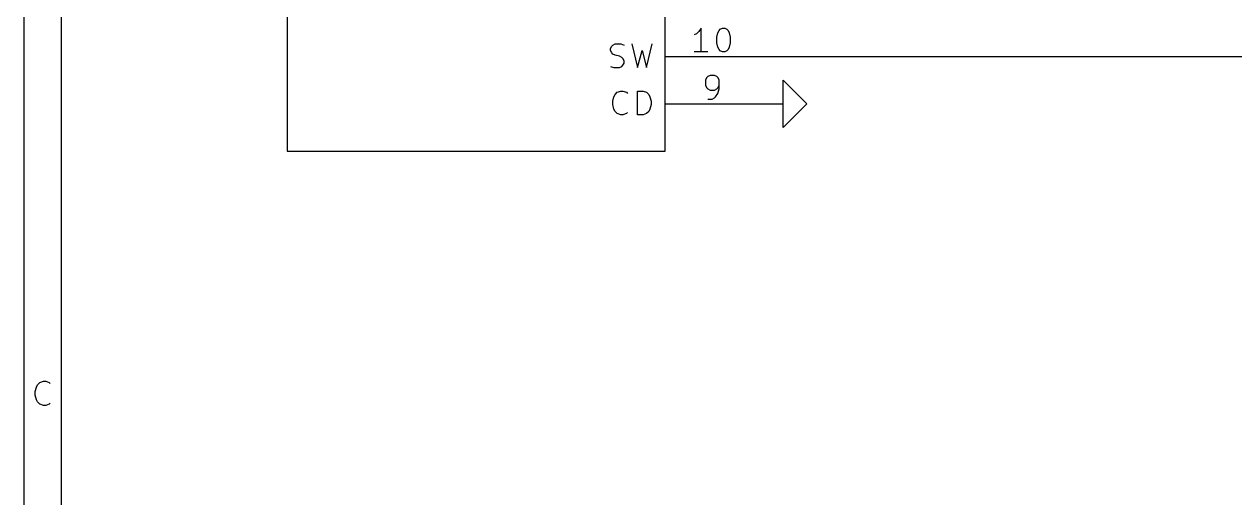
# Model space of a CAD drawing. Header units: inches. Extents: x 0.4 to 16.1, y -11.3 to -0.4.
# Drawn here: x 0.394 to 2.956, y -5.534 to -4.532 of the extents above; entities that cross this region are included whole.
import ezdxf

# ---------------------------------------------------------------- set-up
doc = ezdxf.new("R2010")
doc.units = ezdxf.units.IN
doc.header["$MEASUREMENT"] = 0
for name, color, linetype in [('GREENSIXTYFIVE', 129, 'CONTINUOUS'), ('LIGHTGREEN', 92, 'CONTINUOUS'), ('LIGHTRED', 12, 'CONTINUOUS'), ('RED', 14, 'CONTINUOUS'), ('WHITE', 250, 'CONTINUOUS')]:
    doc.layers.add(name, color=color, linetype=linetype)

msp = doc.modelspace()

# ---------------------------------------------------------------- linework, layer by layer
at = {"layer": 'GREENSIXTYFIVE', "linetype": 'CONTINUOUS'}
for p, q in [((1.6348, -4.5827), (1.6371, -4.5779)), ((1.6348, -4.5827), (1.6371, -4.5779)), ((1.6348, -4.5874), (1.6348, -4.5827)), ((1.6348, -4.5874), (1.6348, -4.5827)), ((1.6371, -4.5779), (1.6395, -4.5755)), ((1.6371, -4.5779), (1.6395, -4.5755)), ((1.6395, -4.5755), (1.6443, -4.5731)), ((1.6395, -4.5755), (1.6443, -4.5731)), ((1.6443, -4.5731), (1.6562, -4.5731)), ((1.6443, -4.5731), (1.6562, -4.5731)), ((1.6562, -4.5731), (1.6633, -4.5755)), ((1.6562, -4.5731), (1.6633, -4.5755)), ((1.68, -4.5731), (1.6919, -4.6231)), ((1.68, -4.5731), (1.6919, -4.6231)), ((1.711, -4.6231), (1.7229, -4.5731)), ((1.711, -4.6231), (1.7229, -4.5731)), ((1.6371, -4.5922), (1.6348, -4.5874)), ((1.6371, -4.5922), (1.6348, -4.5874)), ((1.6395, -4.5946), (1.6371, -4.5922)), ((1.6395, -4.5946), (1.6371, -4.5922)), ((1.6443, -4.5969), (1.6395, -4.5946)), ((1.6443, -4.5969), (1.6395, -4.5946)), ((1.6538, -4.5993), (1.6443, -4.5969)), ((1.6538, -4.5993), (1.6443, -4.5969)), ((1.6586, -4.6017), (1.6538, -4.5993)), ((1.6586, -4.6017), (1.6538, -4.5993)), ((1.661, -4.6041), (1.6586, -4.6017)), ((1.661, -4.6041), (1.6586, -4.6017)), ((1.6633, -4.6088), (1.661, -4.6041)), ((1.6633, -4.6088), (1.661, -4.6041)), ((1.6633, -4.6136), (1.6633, -4.6088)), ((1.6633, -4.6136), (1.6633, -4.6088)), ((1.6919, -4.6231), (1.7014, -4.5874)), ((1.6919, -4.6231), (1.7014, -4.5874)), ((1.7014, -4.5874), (1.711, -4.6231)), ((1.7014, -4.5874), (1.711, -4.6231)), ((1.6348, -4.6208), (1.6419, -4.6231)), ((1.6348, -4.6208), (1.6419, -4.6231)), ((1.6419, -4.6231), (1.6538, -4.6231)), ((1.6419, -4.6231), (1.6538, -4.6231)), ((1.6538, -4.6231), (1.6586, -4.6208)), ((1.6538, -4.6231), (1.6586, -4.6208)), ((1.6586, -4.6208), (1.661, -4.6184)), ((1.6586, -4.6208), (1.661, -4.6184)), ((1.661, -4.6184), (1.6633, -4.6136)), ((1.661, -4.6184), (1.6633, -4.6136)), ((1.6395, -4.6946), (1.6419, -4.685)), ((1.6395, -4.6946), (1.6419, -4.685)), ((1.6419, -4.685), (1.6443, -4.6803)), ((1.6419, -4.685), (1.6443, -4.6803)), ((1.6443, -4.6803), (1.649, -4.6755)), ((1.6443, -4.6803), (1.649, -4.6755)), ((1.649, -4.6755), (1.6562, -4.6731)), ((1.649, -4.6755), (1.6562, -4.6731)), ((1.6562, -4.6731), (1.6609, -4.6731)), ((1.6562, -4.6731), (1.6609, -4.6731)), ((1.6609, -4.6731), (1.6681, -4.6755)), ((1.6609, -4.6731), (1.6681, -4.6755)), ((1.6681, -4.6755), (1.6705, -4.6779)), ((1.6681, -4.6755), (1.6705, -4.6779)), ((1.6919, -4.7231), (1.6919, -4.6731)), ((1.6919, -4.6731), (1.7038, -4.6731)), ((1.6919, -4.7231), (1.6919, -4.6731)), ((1.6919, -4.6731), (1.7038, -4.6731)), ((1.7038, -4.6731), (1.7109, -4.6755)), ((1.7038, -4.6731), (1.7109, -4.6755)), ((1.7109, -4.6755), (1.7157, -4.6803)), ((1.7109, -4.6755), (1.7157, -4.6803)), ((1.7157, -4.6803), (1.7181, -4.685)), ((1.7157, -4.6803), (1.7181, -4.685)), ((1.7181, -4.685), (1.7205, -4.6946)), ((1.7181, -4.685), (1.7205, -4.6946)), ((1.6395, -4.7017), (1.6395, -4.6946)), ((1.6395, -4.7017), (1.6395, -4.6946)), ((1.6419, -4.7112), (1.6395, -4.7017)), ((1.6419, -4.7112), (1.6395, -4.7017)), ((1.6443, -4.716), (1.6419, -4.7112)), ((1.6443, -4.716), (1.6419, -4.7112)), ((1.7181, -4.7112), (1.7157, -4.716)), ((1.7181, -4.7112), (1.7157, -4.716)), ((1.7205, -4.7017), (1.7181, -4.7112)), ((1.7205, -4.7017), (1.7181, -4.7112)), ((1.7205, -4.6946), (1.7205, -4.7017)), ((1.7205, -4.6946), (1.7205, -4.7017)), ((1.649, -4.7208), (1.6443, -4.716)), ((1.649, -4.7208), (1.6443, -4.716)), ((1.6562, -4.7231), (1.649, -4.7208)), ((1.6562, -4.7231), (1.649, -4.7208)), ((1.6609, -4.7231), (1.6562, -4.7231)), ((1.6609, -4.7231), (1.6562, -4.7231)), ((1.6681, -4.7208), (1.6609, -4.7231)), ((1.6681, -4.7208), (1.6609, -4.7231)), ((1.6705, -4.7184), (1.6681, -4.7208)), ((1.6705, -4.7184), (1.6681, -4.7208)), ((1.7038, -4.7231), (1.6919, -4.7231)), ((1.7038, -4.7231), (1.6919, -4.7231)), ((1.7109, -4.7208), (1.7038, -4.7231)), ((1.7109, -4.7208), (1.7038, -4.7231)), ((1.7157, -4.716), (1.7109, -4.7208)), ((1.7157, -4.716), (1.7109, -4.7208))]:
    msp.add_line(p, q, dxfattribs=at)
at = {"layer": 'LIGHTGREEN', "linetype": 'CONTINUOUS'}
msp.add_line((1.95, -4.6), (3.15, -4.6), dxfattribs=at)
at = {"layer": 'LIGHTRED', "linetype": 'CONTINUOUS'}
for p, q in [((1.8167, -4.5518), (1.8119, -4.5542)), ((1.8167, -4.5518), (1.8119, -4.5542)), ((1.8214, -4.547), (1.8167, -4.5518)), ((1.8214, -4.547), (1.8167, -4.5518)), ((1.8262, -4.5399), (1.8214, -4.547)), ((1.8262, -4.5399), (1.8214, -4.547)), ((1.8262, -4.5899), (1.8262, -4.5399)), ((1.8262, -4.5899), (1.8262, -4.5399)), ((1.8595, -4.5589), (1.8619, -4.5494)), ((1.8595, -4.5589), (1.8619, -4.5494)), ((1.8595, -4.5708), (1.8595, -4.5589)), ((1.8595, -4.5708), (1.8595, -4.5589)), ((1.8619, -4.5494), (1.8643, -4.5446)), ((1.8619, -4.5494), (1.8643, -4.5446)), ((1.8643, -4.5446), (1.8667, -4.5423)), ((1.8643, -4.5446), (1.8667, -4.5423)), ((1.8667, -4.5423), (1.8714, -4.5399)), ((1.8667, -4.5423), (1.8714, -4.5399)), ((1.8714, -4.5399), (1.8762, -4.5399)), ((1.8714, -4.5399), (1.8762, -4.5399)), ((1.8762, -4.5399), (1.8809, -4.5423)), ((1.8762, -4.5399), (1.8809, -4.5423)), ((1.8809, -4.5423), (1.8833, -4.5446)), ((1.8809, -4.5423), (1.8833, -4.5446)), ((1.8833, -4.5446), (1.8857, -4.5494)), ((1.8833, -4.5446), (1.8857, -4.5494)), ((1.8857, -4.5494), (1.8881, -4.5589)), ((1.8857, -4.5494), (1.8881, -4.5589)), ((1.8881, -4.5589), (1.8881, -4.5708)), ((1.8881, -4.5589), (1.8881, -4.5708)), ((1.8619, -4.5804), (1.8595, -4.5708)), ((1.8619, -4.5804), (1.8595, -4.5708)), ((1.8643, -4.5851), (1.8619, -4.5804)), ((1.8643, -4.5851), (1.8619, -4.5804)), ((1.8667, -4.5875), (1.8643, -4.5851)), ((1.8667, -4.5875), (1.8643, -4.5851)), ((1.8833, -4.5851), (1.8809, -4.5875)), ((1.8833, -4.5851), (1.8809, -4.5875)), ((1.8857, -4.5804), (1.8833, -4.5851)), ((1.8857, -4.5804), (1.8833, -4.5851)), ((1.8881, -4.5708), (1.8857, -4.5804)), ((1.8881, -4.5708), (1.8857, -4.5804)), ((1.8405, -4.5899), (1.8119, -4.5899)), ((1.8405, -4.5899), (1.8119, -4.5899)), ((1.8714, -4.5899), (1.8667, -4.5875)), ((1.8714, -4.5899), (1.8667, -4.5875)), ((1.8762, -4.5899), (1.8714, -4.5899)), ((1.8762, -4.5899), (1.8714, -4.5899)), ((1.8809, -4.5875), (1.8762, -4.5899)), ((1.8809, -4.5875), (1.8762, -4.5899)), ((1.8381, -4.6446), (1.8357, -4.6494)), ((1.8381, -4.6446), (1.8357, -4.6494)), ((1.8357, -4.6494), (1.8357, -4.6613)), ((1.8357, -4.6494), (1.8357, -4.6613)), ((1.8357, -4.6613), (1.8381, -4.6661)), ((1.8357, -4.6613), (1.8381, -4.6661)), ((1.8405, -4.6423), (1.8381, -4.6446)), ((1.8405, -4.6423), (1.8381, -4.6446)), ((1.8452, -4.6399), (1.8405, -4.6423)), ((1.8452, -4.6399), (1.8405, -4.6423)), ((1.8548, -4.6399), (1.8452, -4.6399)), ((1.8548, -4.6399), (1.8452, -4.6399)), ((1.8595, -4.6423), (1.8548, -4.6399)), ((1.8595, -4.6423), (1.8548, -4.6399)), ((1.8619, -4.6446), (1.8595, -4.6423)), ((1.8619, -4.6446), (1.8595, -4.6423)), ((1.8643, -4.6494), (1.8619, -4.6446)), ((1.8643, -4.6494), (1.8619, -4.6446)), ((1.8619, -4.6661), (1.8643, -4.6613)), ((1.8619, -4.6661), (1.8643, -4.6613)), ((1.8643, -4.6684), (1.8643, -4.6494)), ((1.8643, -4.6684), (1.8643, -4.6494)), ((1.8381, -4.6661), (1.8405, -4.6684)), ((1.8381, -4.6661), (1.8405, -4.6684)), ((1.8405, -4.6684), (1.8452, -4.6708)), ((1.8405, -4.6684), (1.8452, -4.6708)), ((1.8452, -4.6708), (1.8548, -4.6708)), ((1.8452, -4.6708), (1.8548, -4.6708)), ((1.85, -4.6899), (1.8548, -4.6875)), ((1.85, -4.6899), (1.8548, -4.6875)), ((1.8548, -4.6708), (1.8595, -4.6684)), ((1.8548, -4.6708), (1.8595, -4.6684)), ((1.8548, -4.6875), (1.8571, -4.6851)), ((1.8548, -4.6875), (1.8571, -4.6851)), ((1.8571, -4.6851), (1.8619, -4.678)), ((1.8571, -4.6851), (1.8619, -4.678)), ((1.8595, -4.6684), (1.8619, -4.6661)), ((1.8595, -4.6684), (1.8619, -4.6661)), ((1.8619, -4.678), (1.8643, -4.6684)), ((1.8619, -4.678), (1.8643, -4.6684)), ((1.8405, -4.6899), (1.85, -4.6899)), ((1.8405, -4.6899), (1.85, -4.6899))]:
    msp.add_line(p, q, dxfattribs=at)
at = {"layer": 'RED', "linetype": 'CONTINUOUS'}
for p, q in [((0.3937, -11.2993), (0.3937, -0.3937)), ((0.4724, -11.2206), (0.4724, -0.4724)), ((0.95, -3.7), (0.95, -4.8)), ((1.75, -4.8), (1.75, -3.7)), ((1.75, -4.6), (1.95, -4.6)), ((1.75, -4.6), (1.95, -4.6)), ((2, -4.7), (2, -4.65)), ((2, -4.65), (2.05, -4.7)), ((1.75, -4.7), (1.95, -4.7)), ((1.75, -4.7), (1.95, -4.7)), ((1.95, -4.7), (2, -4.7)), ((2.05, -4.7), (2, -4.75)), ((2, -4.75), (2, -4.7)), ((0.95, -4.8), (1.75, -4.8)), ((0.4172, -5.3091), (0.4197, -5.2993)), ((0.4197, -5.2993), (0.4221, -5.2945)), ((0.4221, -5.2945), (0.427, -5.2896)), ((0.427, -5.2896), (0.4343, -5.2872)), ((0.4343, -5.2872), (0.4392, -5.2872)), ((0.4392, -5.2872), (0.4465, -5.2896)), ((0.4465, -5.2896), (0.4489, -5.292)), ((0.4172, -5.3164), (0.4172, -5.3091)), ((0.4197, -5.3261), (0.4172, -5.3164)), ((0.4221, -5.331), (0.4197, -5.3261)), ((0.427, -5.3359), (0.4221, -5.331)), ((0.4343, -5.3383), (0.427, -5.3359)), ((0.4392, -5.3383), (0.4343, -5.3383)), ((0.4465, -5.3359), (0.4392, -5.3383)), ((0.4489, -5.3335), (0.4465, -5.3359))]:
    msp.add_line(p, q, dxfattribs=at)
at = {"layer": 'WHITE', "linetype": 'CONTINUOUS'}
for p, q in [((0.95, -3.7), (0.95, -4.8)), ((1.75, -4.8), (1.75, -3.7)), ((0.95, -4.8), (1.75, -4.8))]:
    msp.add_line(p, q, dxfattribs=at)

doc.saveas('drawing.dxf')
